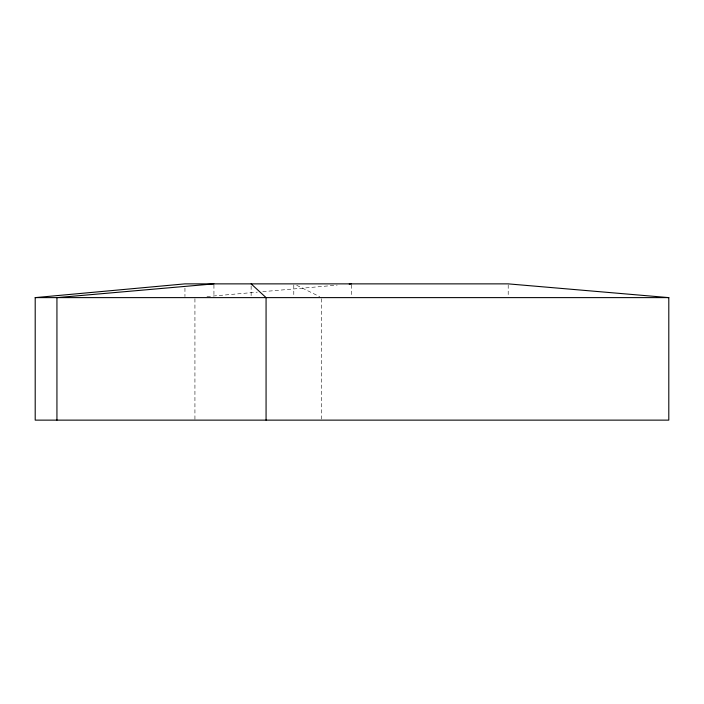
<?xml version="1.0" encoding="UTF-8"?>
<svg xmlns="http://www.w3.org/2000/svg" width="704" height="704" viewBox="0 0 704 704"><rect width="100%" height="100%" fill="white"/><g stroke="black" fill="none" stroke-linecap="round" stroke-linejoin="round"><path stroke-width="0.53" stroke-dasharray="3.52 2.64" d="M206.958 296.56L257.294 292.142M262.768 291.658L337.172 285.12M296.674 285.287L319.748 296.674M508.2 284.926L508.2 296.56M351.393 284.926L351.393 296.56M321.675 298.716L321.675 419.038M293.788 284.926L293.788 296.56M251.134 285.982L251.134 296.56M213.937 284.926L213.937 296.56M194.929 298.716L194.929 420.13M184.95 288.103L184.95 296.56"/><path stroke-width="1.06" d="M35.2 297.616L184.95 283.87L508.2 283.87L668.8 297.616L668.8 420.13L35.2 420.13L35.2 297.616L668.8 297.616M213.937 283.87L56.936 297.616L56.936 420.13M349.21 284.064L351.393 283.87M251.134 283.87L266.068 297.616L266.068 420.13"/></g></svg>
